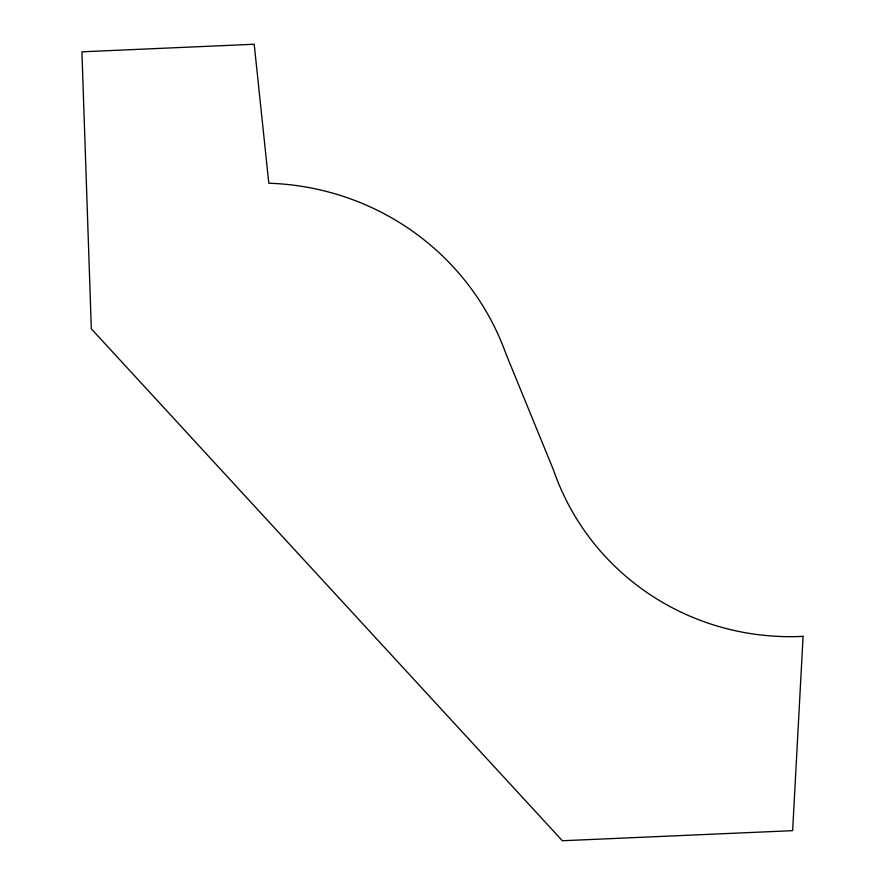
<?xml version="1.0" encoding="UTF-8"?>
<svg xmlns="http://www.w3.org/2000/svg" width="885" height="885" viewBox="0 0 885 885"><rect width="100%" height="100%" fill="white"/><g stroke="black" fill="none" stroke-linecap="round" stroke-linejoin="round"><path stroke-width="1.33" d="M803.082 636.348L792.639 830.661L562.384 840.75L91.332 328.833L81.918 51.806L254.205 44.25L268.797 183.228A264.471 259.438 -19.5 0 1 506.054 354.1L553.468 469.935A253.63 248.796 -19.5 0 0 803.082 636.348"/></g></svg>
